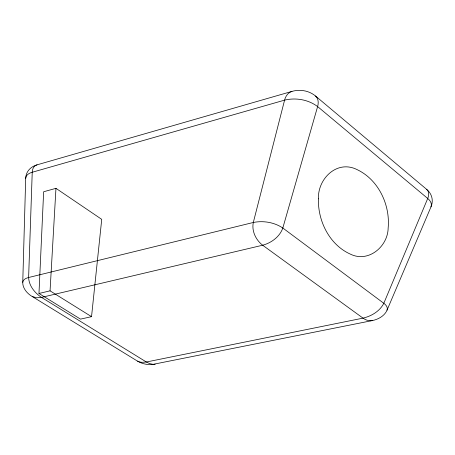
<?xml version="1.0" encoding="UTF-8"?>
<svg xmlns="http://www.w3.org/2000/svg" width="455" height="455" viewBox="0 0 455 455"><rect width="100%" height="100%" fill="white"/><g stroke="black" fill="none" stroke-linecap="round" stroke-linejoin="round"><path stroke-width="0.68" d="M315.497 95.999C318.557 98.536 318.699 103.035 317.613 106.572L282.817 228.018C279.774 236.765 271.385 242.89 262.66 245.222L41.507 297.394L36.491 297.792L31.947 296.359A19.798 14.048 18.2 0 1 22.756 282.362L25.696 178.326C25.844 174.925 29.319 173.042 32.231 172.252L284.585 100.14C295.75 97.421 308.388 99.588 317.613 106.572L427.723 198.465C430.163 200.399 432.352 203.732 430.976 206.906L387.029 310.185A20.242 14.696 -3.9 0 1 372.309 320.582L153.09 364.341L149.672 363.608L146.362 361.998L41.507 297.394C34.819 292.986 28.921 285.808 28.619 277.505L32.231 172.252C32.225 169.158 33.801 165.683 37.02 164.846L291.951 91.398A23.87 21.084 -5 0 1 315.497 95.999L426.659 189.36C429.361 191.572 429.025 195.582 427.723 198.465L383.81 303.292C379.857 311.226 371.422 316.151 363.027 318.136L146.362 361.998L141.915 362.334L139.634 361.975L137.296 361.003L32.231 296.529M38.971 293.475L43.646 191.748L55.959 188.336L101.727 219.35L91.535 316.657L80.512 319.126L38.971 293.475L50.056 290.842L91.535 316.657M50.056 290.842L55.959 188.336M22.756 282.362C22.955 279.433 26.151 278.107 28.619 277.505L253.31 222.478C263.303 220.465 274.314 222.296 282.817 228.018L383.81 303.292C385.908 304.799 388.161 307.449 387.029 310.185M291.951 91.398C287.998 92.513 285.507 96.329 284.585 100.14L253.31 222.478C251.501 231.009 255.886 240.069 262.66 245.222L363.027 318.136C365.661 320.064 369.039 321.23 372.309 320.582M426.659 189.36A22.83 17.944 -11.2 0 1 430.976 206.906M155.206 364.205A18.422 12.74 10.5 0 1 137.552 361.156M25.696 178.326A22.13 17.176 23.4 0 1 37.02 164.846M318.426 198.835C317.761 221.028 329.528 244.807 350.35 254.118C368.311 263.047 387.887 246.61 388.155 228.04C390.345 205.006 378.549 179.77 357.164 169.652C337.098 159.449 317.613 178.752 318.426 198.835"/></g></svg>
